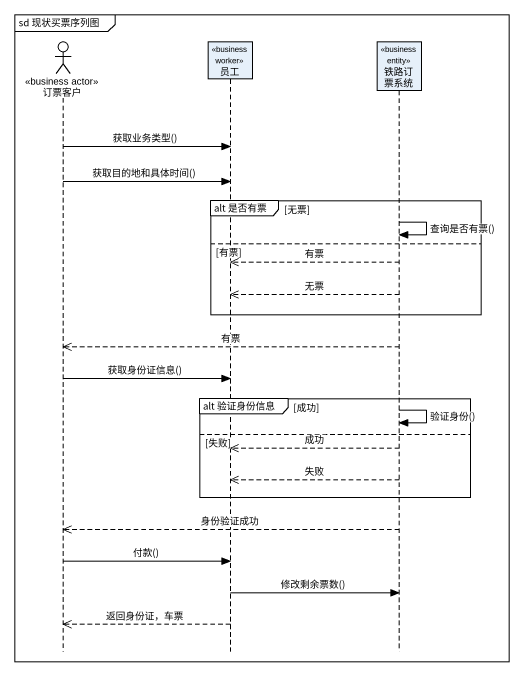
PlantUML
@startuml
mainframe sd 现状买票序列图
hide footbox
actor 订票客户 <<business actor>>
participant 员工 <<business worker>>
participant 铁路订票系统 <<business entity>>

订票客户 -> 员工 : 获取业务类型()
订票客户 -> 员工 : 获取目的地和具体时间()
group alt 是否有票 [无票]
  铁路订票系统 -> 铁路订票系统 : 查询是否有票()
else 有票
  铁路订票系统 -->> 员工 : 有票
  铁路订票系统 -->> 员工 : 无票
end
铁路订票系统 -->> 订票客户 : 有票
订票客户 -> 员工 : 获取身份证信息()
group alt 验证身份信息 [成功]
  铁路订票系统 -> 铁路订票系统 : 验证身份()
else 失败
  铁路订票系统 -->> 员工 : 成功
  铁路订票系统 -->> 员工 : 失败
end
铁路订票系统 -->> 订票客户 : 身份验证成功
订票客户 -> 员工 : 付款()
员工 -> 铁路订票系统 : 修改剩余票数()
员工 -->> 订票客户 : 返回身份证，车票
@enduml
